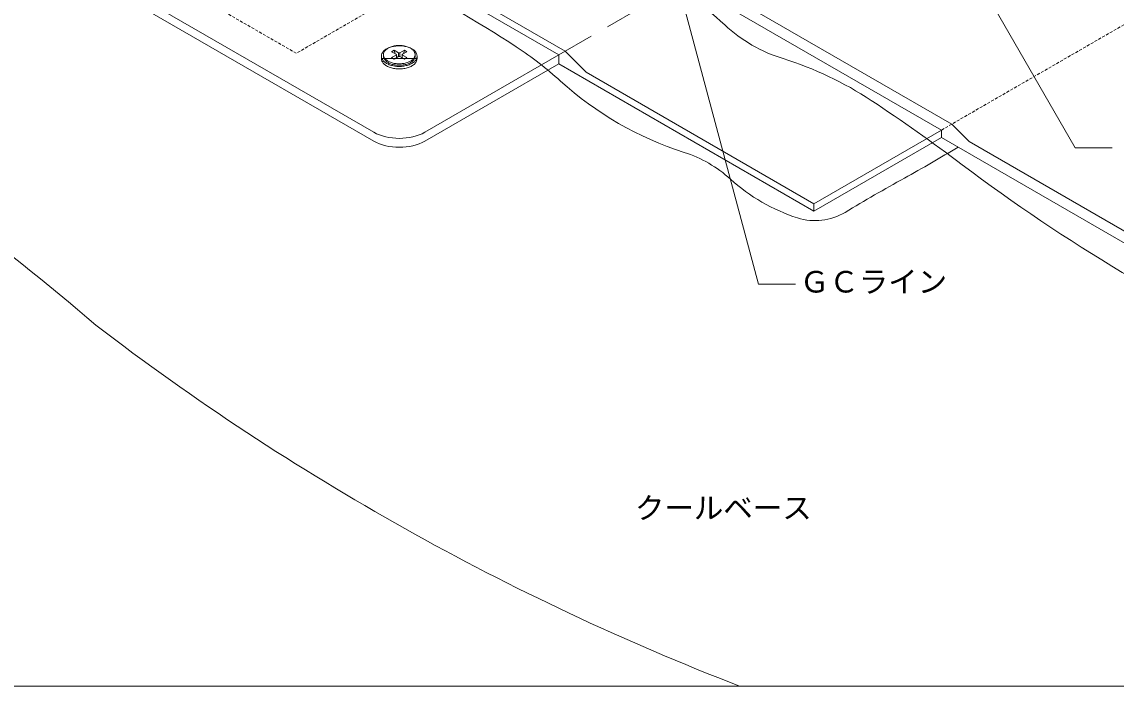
# Model space of a CAD drawing. Units: millimetres, scale not verified. Extents: x -690 to 690, y -478 to 477.
# Drawn here: x -376.8 to -5.4, y -477.5 to -252 of the extents above; entities that cross this region are included whole.
import ezdxf
from ezdxf.enums import TextEntityAlignment as Align

# ---------------------------------------------------------------- set-up
doc = ezdxf.new("R2010")
doc.units = ezdxf.units.MM
doc.header["$LTSCALE"] = 2
doc.linetypes.add('USER1', pattern=[9.525, 6.35, -3.175])
doc.linetypes.add('USER2', pattern=[0.75, 0.5, -0.25])
for name, color, linetype, lineweight in [('0-0_0', 7, 'Continuous', 18), ('0-1_WAKU', 7, 'Continuous', 18), ('0-3_BOUSUI', 1, 'Continuous', 18), ('0-4_MOJI', 7, 'Continuous', 18), ('0-6_KANAMONO_SCREW', 4, 'Continuous', 18), ('0-7_KANAMONO', 4, 'Continuous', 18), ('0-9_kanamono2', 7, 'USER1', 9), ('0-A_bousui2', 7, 'USER2', 9)]:
    doc.layers.add(name, color=color, linetype=linetype, lineweight=lineweight)
doc.styles.add('ＭＳ ゴシック', font='')
doc.styles.get('ＭＳ ゴシック').set_extended_font_data('MS Gothic')

msp = doc.modelspace()

# ---------------------------------------------------------------- linework, layer by layer
at = {"layer": '0-0_0'}
msp.add_line((-254.823, -264.52), (-242.698, -264.52), dxfattribs=at)
at = {"layer": '0-1_WAKU'}
msp.add_lwpolyline([(-690.004, -477.52), (689.996, -477.52), (689.996, 477.48), (-690.004, 477.48)], close=True, dxfattribs=at)
at = {"layer": '0-3_BOUSUI'}
for p, q in [((-108.007, -313.755), (-64.706, -288.755)), ((-108.007, -316.255), (-64.706, -291.255)), ((-108.007, -316.255), (-108.007, -313.755))]:
    msp.add_line(p, q, dxfattribs=at)
for points in [[(-315.853, 78.745), (-315.853, -21.255), (-313.255, -22.755), (-313.255, -194.755), (-194.609, -263.255), (-194.609, -266.255), (-108.007, -316.255)], [(-313.688, 77.495), (-313.688, -11.809), (-311.09, -21.505), (-311.09, -193.505), (-192.444, -262.005), (-185.346, -269.104), (-108.007, -313.755)], [(-263.458, -167.005), (-147.016, -234.234), (-139.918, -241.332), (-61.241, -286.755), (-55.326, -292.671), (264.842, -477.52)], [(-263.458, -171.005), (-149.143, -237.005), (-142.045, -244.104), (-64.706, -288.755), (-64.706, -291.255), (257.913, -477.52)]]:
    msp.add_lwpolyline(points, dxfattribs=at)
for centre, radius, start, end in [((-453.892, -635.443), 447.794, 56.85002, 63.14998), ((-227.803, -349.931), 131.872, 47.26344, 60.81469), ((-103.075, -214.938), 51.922, 227.26344, 252.73656), ((-274.121, -360.2), 119.044, 47.72655, 56.85002), ((-153.3, -376.554), 117.319, 56.51037, 72.73656), ((-117.313, -187.71), 114.069, 227.72655, 252.27345), ((-922.393, -1017.582), 874.443, 49.26043, 57.81419), ((-430.144, -794.984), 619.041, 53.0118, 56.51037), ((-165.013, -336.936), 42.596, 47.72655, 72.27345), ((-343.225, 176.616), 550.223, 298.90185, 301.09815), ((312.244, 190.62), 614.877, 233.0118, 245.22709), ((-94.68, -259.569), 61.962, 227.72655, 252.27345), ((215.839, -836.05), 606.516, 118.90185, 121.09815), ((-107.569, -299.891), 19.631, 252.27345, 301.09815), ((185.135, 346.345), 883.251, 232.56885, 248.8697)]:
    msp.add_arc(centre, radius, start, end, dxfattribs=at)
at = {"layer": '0-4_MOJI'}
for p, q in [((-126.802, -341.123), (-185.48, -122.132)), ((-19.315, -294.753), (-83.634, -183.348)), ((-6.815, -294.753), (-19.315, -294.753)), ((-114.302, -341.123), (-126.802, -341.123))]:
    msp.add_line(p, q, dxfattribs=at)
at = {"layer": '0-6_KANAMONO_SCREW'}
for p, q in [((-250.492, -261.67), (-251.358, -262.17)), ((-251.358, -262.17), (-249.843, -263.045)), ((-251.358, -264.17), (-249.843, -263.295)), ((-248.977, -262.545), (-250.492, -261.67)), ((-250.492, -261.67), (-250.146, -262.87)), ((-249.753, -263.17), (-249.753, -264.243)), ((-248.977, -262.545), (-248.977, -263.795)), ((-248.544, -262.545), (-247.028, -261.67)), ((-248.544, -262.545), (-248.544, -263.795)), ((-247.768, -263.17), (-247.768, -264.243)), ((-246.162, -262.17), (-247.678, -263.045)), ((-246.162, -264.17), (-247.678, -263.295)), ((-247.028, -261.67), (-247.375, -262.87)), ((-247.028, -261.67), (-246.162, -262.17)), ((-250.492, -264.67), (-251.358, -264.17)), ((-248.977, -263.795), (-250.492, -264.67)), ((-248.544, -263.795), (-247.028, -264.67)), ((-247.028, -264.67), (-246.162, -264.17))]:
    msp.add_line(p, q, dxfattribs=at)
for centre, radius, start, end in [((-249.959, -263.249), 0.235, 45.95476, 60.48703), ((-249.957, -263.092), 0.233, 299.4236, 314.13461), ((-249.9, -263.15), 0.151, 313.82578, 334.85996), ((-249.9, -263.189), 0.151, 25.17845, 46.13581), ((-249.861, -263.17), 0.108, 0.31103, 24.77441), ((-249.861, -263.169), 0.108, 335.18299, 359.73157), ((-248.805, -262.243), 0.347, 240.37751, 251.5569), ((-248.772, -262.143), 0.452, 251.50548, 261.59557), ((-248.76, -262.066), 0.53, 261.56327, 269.95426), ((-248.76, -262.082), 0.514, 269.91198, 278.57049), ((-248.75, -262.142), 0.454, 278.4225, 288.47645), ((-248.716, -262.242), 0.348, 288.45497, 299.61063), ((-247.66, -263.17), 0.108, 155.18299, 179.73157), ((-247.66, -263.169), 0.108, 180.31103, 204.77441), ((-247.621, -263.15), 0.151, 205.17845, 226.13581), ((-247.621, -263.189), 0.151, 133.82578, 154.85996), ((-247.564, -263.247), 0.233, 119.4236, 134.13461), ((-247.562, -263.09), 0.235, 225.95476, 240.48703), ((-248.805, -264.097), 0.348, 108.45497, 119.61063), ((-248.771, -264.198), 0.454, 98.4225, 108.47645), ((-248.761, -264.257), 0.514, 89.91198, 98.57049), ((-248.761, -264.273), 0.53, 81.56327, 89.95426), ((-248.749, -264.196), 0.452, 71.50548, 81.59557), ((-248.715, -264.096), 0.347, 60.37751, 71.5569)]:
    msp.add_arc(centre, radius, start, end, dxfattribs=at)
at = {"layer": '0-7_KANAMONO'}
for p, q in [((-367.406, -226.02), (-257.421, -289.52)), ((-370.004, -227.52), (-257.421, -292.52)), ((-254.823, -264.52), (-254.823, -263.67)), ((-254.149, -263.67), (-254.149, -263.17)), ((-243.372, -263.67), (-243.372, -263.17)), ((-242.698, -264.52), (-242.698, -263.67)), ((-240.1, -289.52), (-194.609, -263.255)), ((-240.1, -292.52), (-194.609, -266.255))]:
    msp.add_line(p, q, dxfattribs=at)
for centre, radius, start, end in [((-252.692, -263.68), 2.131, 155.18299, 179.73157), ((-252.684, -263.658), 2.139, 180.31103, 204.77441), ((-251.926, -264.052), 2.982, 133.82578, 154.85996), ((-252.255, -263.178), 1.895, 155.18299, 179.73157), ((-252.248, -263.159), 1.901, 180.31103, 204.77441), ((-252.248, -263.659), 1.901, 180.31103, 204.77441), ((-250.785, -265.205), 4.604, 119.4236, 134.13461), ((-251.575, -263.509), 2.651, 133.82578, 154.85996), ((-250.56, -264.534), 4.093, 119.4236, 134.13461), ((-249.645, -267.181), 6.886, 108.45497, 119.61063), ((-249.547, -266.291), 6.121, 108.45497, 119.61063), ((-248.976, -269.175), 8.989, 98.4225, 108.47645), ((-248.952, -268.064), 7.99, 98.4225, 108.47645), ((-248.776, -270.346), 10.176, 89.91198, 98.57049), ((-248.774, -269.104), 9.045, 89.91198, 98.57049), ((-248.768, -269.392), 9.333, 81.56327, 89.95426), ((-248.769, -270.669), 10.5, 81.56327, 89.95426), ((-248.562, -268.036), 7.962, 71.50548, 81.59557), ((-248.537, -269.144), 8.957, 71.50548, 81.59557), ((-247.969, -266.279), 6.108, 60.37751, 71.5569), ((-247.87, -267.168), 6.871, 60.37751, 71.5569), ((-246.991, -264.575), 4.143, 45.95476, 60.48703), ((-246.769, -265.25), 4.66, 45.95476, 60.48703), ((-245.954, -263.515), 2.66, 25.17845, 46.13581), ((-245.272, -263.18), 1.901, 0.31103, 24.77441), ((-245.266, -263.161), 1.895, 335.18299, 359.73157), ((-245.266, -263.661), 1.895, 335.18299, 359.73157), ((-245.603, -264.058), 2.993, 25.17845, 46.13581), ((-244.837, -263.681), 2.139, 0.31103, 24.77441), ((-244.829, -263.66), 2.131, 335.18299, 359.73157), ((-252.684, -264.508), 2.139, 180.31103, 204.77441), ((-251.917, -263.281), 2.993, 205.17845, 226.13581), ((-251.917, -264.131), 2.993, 205.17845, 226.13581), ((-250.751, -262.089), 4.66, 225.95476, 240.48703), ((-250.751, -262.939), 4.66, 225.95476, 240.48703), ((-251.567, -262.824), 2.66, 205.17845, 226.13581), ((-251.567, -263.324), 2.66, 205.17845, 226.13581), ((-250.53, -261.765), 4.143, 225.95476, 240.48703), ((-250.53, -262.265), 4.143, 225.95476, 240.48703), ((-249.651, -260.171), 6.871, 240.37751, 251.5569), ((-249.651, -261.021), 6.871, 240.37751, 251.5569), ((-249.552, -260.06), 6.108, 240.37751, 251.5569), ((-249.552, -260.56), 6.108, 240.37751, 251.5569), ((-248.983, -258.195), 8.957, 251.50548, 261.59557), ((-248.959, -258.304), 7.962, 251.50548, 261.59557), ((-248.959, -258.804), 7.962, 251.50548, 261.59557), ((-248.752, -256.67), 10.5, 261.56327, 269.95426), ((-248.753, -256.948), 9.333, 261.56327, 269.95426), ((-248.753, -257.448), 9.333, 261.56327, 269.95426), ((-248.745, -256.994), 10.176, 269.91198, 278.57049), ((-248.746, -257.235), 9.045, 269.91198, 278.57049), ((-248.746, -257.735), 9.045, 269.91198, 278.57049), ((-248.569, -258.276), 7.99, 278.4225, 288.47645), ((-248.569, -258.776), 7.99, 278.4225, 288.47645), ((-248.545, -258.164), 8.989, 278.4225, 288.47645), ((-247.974, -260.048), 6.121, 288.45497, 299.61063), ((-247.974, -260.548), 6.121, 288.45497, 299.61063), ((-247.876, -260.158), 6.886, 288.45497, 299.61063), ((-247.876, -261.008), 6.886, 288.45497, 299.61063), ((-246.96, -261.805), 4.093, 299.4236, 314.13461), ((-246.96, -262.305), 4.093, 299.4236, 314.13461), ((-246.735, -262.134), 4.604, 299.4236, 314.13461), ((-246.735, -262.984), 4.604, 299.4236, 314.13461), ((-245.946, -262.83), 2.651, 313.82578, 334.85996), ((-245.946, -263.33), 2.651, 313.82578, 334.85996), ((-245.594, -263.287), 2.982, 313.82578, 334.85996), ((-245.594, -264.137), 2.982, 313.82578, 334.85996), ((-244.829, -264.51), 2.131, 335.18299, 359.73157), ((-248.983, -259.045), 8.957, 251.50548, 261.59557), ((-248.752, -257.52), 10.5, 261.56327, 269.95426), ((-248.745, -257.844), 10.176, 269.91198, 278.57049), ((-248.545, -259.014), 8.989, 278.4225, 288.47645)]:
    msp.add_arc(centre, radius, start, end, dxfattribs=at)
for centre in [(-248.76, -284.52), (-248.76, -284.52), (-248.76, -287.52), (-248.76, -287.52)]:
    msp.add_ellipse(centre, major_axis=(12.247, 0), ratio=0.57735, start_param=3.9269908, end_param=5.4977871, dxfattribs=at)
at = {"layer": '0-9_kanamono2'}
msp.add_line((-194.609, -263.255), (2.387, -149.52), dxfattribs=at)
at = {"layer": '0-A_bousui2'}
msp.add_line((-64.706, -288.755), (184.685, -144.77), dxfattribs=at)
msp.add_lwpolyline([(-283.73, -262.706), (-327.031, -237.706), (-301.05, -222.706), (-257.749, -247.706)], close=True, dxfattribs=at)

# ---------------------------------------------------------------- texts
at = {"layer": '0-4_MOJI', "style": 'ＭＳ ゴシック'}
for s, p in [('ＧＣライン', (-112.802, -346.123)), ('クールベース', (-168.76, -422.892))]:
    msp.add_text(s, height=7.331, dxfattribs=at).set_placement(p, align=Align.BOTTOM_LEFT)

doc.saveas('drawing.dxf')
